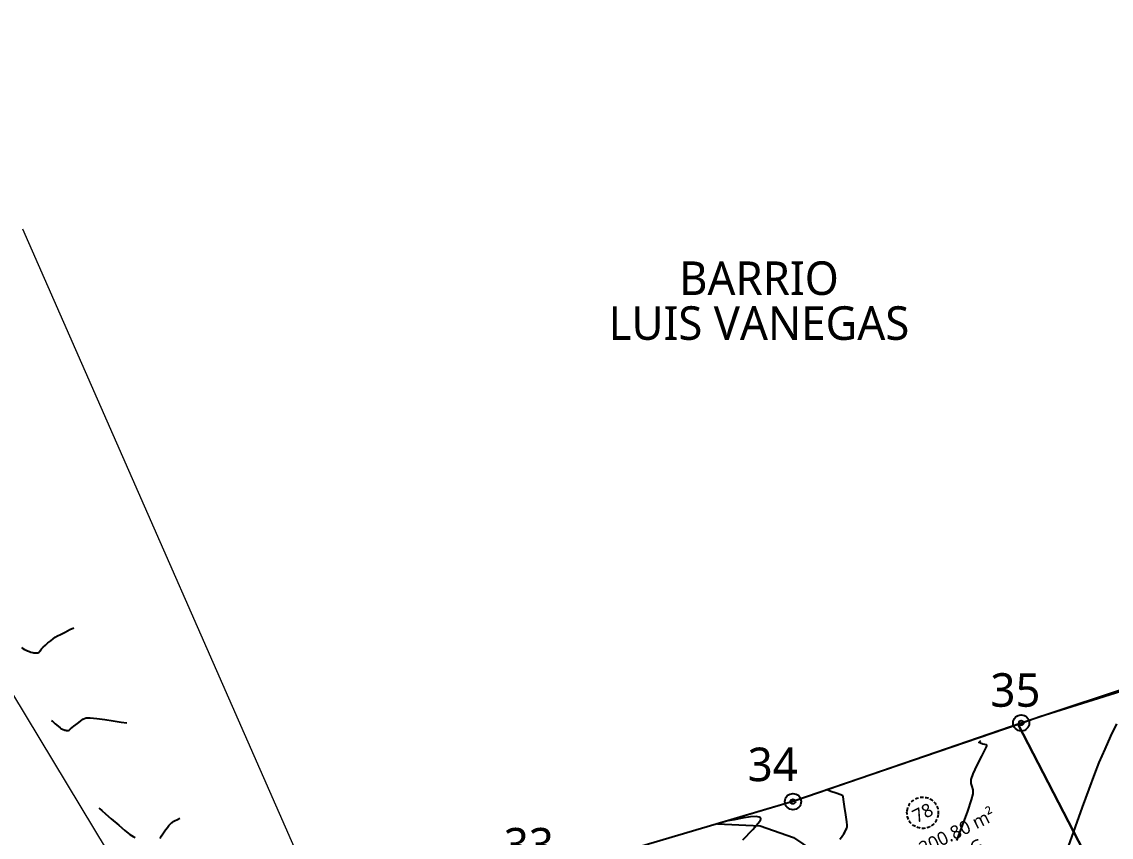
# Model space of a CAD drawing. Header units: millimetres. Extents: x 589115 to 589956, y 1306773 to 1307394.
# Drawn here: x 589231.4 to 589312.5, y 1307126.1 to 1307186.9 of the extents above; entities that cross this region are included whole.
import ezdxf
from ezdxf.enums import TextEntityAlignment as Align

# ---------------------------------------------------------------- set-up
doc = ezdxf.new("R2010")
doc.units = ezdxf.units.MM
doc.linetypes.add('DASHDOT', pattern=[1, 0.5, -0.25, 0, -0.25])
doc.linetypes.add('DASHED2', pattern=[0.375, 0.25, -0.125])
for name, color, linetype in [('0_BLOQUES CARRETERA', 7, 'Continuous'), ('_BREAKLINES CORRIDOR', 7, 'Continuous'), ('C-PROP-LINE', 230, 'Continuous'), ('C-PROP-TEXT', 255, 'Continuous'), ('C-ROAD-MARK', 212, 'Continuous'), ('C-TOPO-MAJR', 9, 'Continuous'), ('C-TOPO-MINR', 8, 'Continuous'), ('CERCO', 6, 'Continuous'), ('CIRCULO', 1, 'Continuous'), ('Perimetro', 7, 'Continuous'), ('Plano', 7, 'Continuous')]:
    doc.layers.add(name, color=color, linetype=linetype)
doc.layers.add('_BLOQUES', color=9, linetype='Continuous', lineweight=20)
doc.layers.add('_TEXTO', color=3, linetype='Continuous', lineweight=25)
doc.styles.add('ST - ETIQUETAS', font='', dxfattribs={"height": 2.5})
doc.styles.get('ST - ETIQUETAS').set_extended_font_data('Roboto Thin')

# ---------------------------------------------------------------- blocks, each defined once
blk = doc.blocks.new('POINT INTERS')
at = {"layer": '0_BLOQUES CARRETERA', "linetype": 'DASHDOT', "lineweight": 5}
h = blk.add_hatch(color=244, dxfattribs=at)
h.dxf.hatch_style = 1
h.set_gradient(color1=(153, 27, 30), color2=(248, 153, 30), name='INVSPHERICAL')
h.paths.add_polyline_path([(0.6, 0, 1), (-0.6, 0, 1)])
blk.add_circle((0, 0), 0.574, dxfattribs=at)

msp = doc.modelspace()

# ---------------------------------------------------------------- linework, layer by layer
msp.add_lwpolyline([(589317.547, 1306992.44), (589307.121, 1307013.797), (589299.419, 1307029.249), (589289.915, 1307048.076), (589283.553, 1307060.556), (589278.888, 1307069.414), (589275.411, 1307076.883), (589274.697, 1307078.46), (589272.2, 1307083.853), (589265.987, 1307095.581), (589260.586, 1307106.442), (589254.964, 1307117.894), (589269.65, 1307123.164), (589289.021, 1307128.905), (589305.778, 1307134.656), (589344.276, 1307147.475), (589389.903, 1307162.913), (589405.968, 1307169.818), (589428.594, 1307178.953), (589466.603, 1307194.27)])
at = {"layer": '_BLOQUES', "flags": 128}
msp.add_lwpolyline([(589332.078, 1307083.28), (589305.547, 1307134.548), (589288.789, 1307128.797), (589283.168, 1307127.131), (589286.343, 1307126.992), (589288.827, 1307126.129), (589290.998, 1307124.646), (589292.71, 1307122.65), (589293.751, 1307120.539), (589294.239, 1307118.519), (589294.274, 1307115.803), (589294.322, 1307113.868), (589294.627, 1307111.566), (589295.139, 1307109.501), (589295.718, 1307107.858), (589299.881, 1307099.326), (589304.065, 1307090.883), (589312.399, 1307074.065), (589332.078, 1307083.28)], dxfattribs=at)
at = {"layer": '_BREAKLINES CORRIDOR', "flags": 128}
msp.add_lwpolyline([(589283.168, 1307127.131), (589286.343, 1307126.992), (589288.827, 1307126.129), (589290.998, 1307124.646), (589292.71, 1307122.65), (589293.751, 1307120.539), (589294.239, 1307118.519), (589294.274, 1307115.803), (589294.322, 1307113.868), (589294.627, 1307111.566), (589295.139, 1307109.501), (589295.718, 1307107.858), (589299.881, 1307099.326), (589312.399, 1307074.065), (589312.842, 1307074.272)], dxfattribs=at)
at = {"layer": 'C-PROP-LINE', "color": 4, "linetype": 'Continuous', "lineweight": 25}
for points in [[(589325.964, 1307141.007, 0), (589307.153, 1307135.099, 0), (589305.547, 1307134.548, 0), (589310.425, 1307125.121, 0), (589312.518, 1307121.078, 0)], [(589305.547, 1307134.548, 0), (589288.79, 1307128.797, 0), (589283.168, 1307127.131, 0), (589286.343, 1307126.992, 0), (589288.827, 1307126.129, 0), (589290.998, 1307124.646, 0), (589292.71, 1307122.65, 0), (589293.751, 1307120.539, 0), (589294.239, 1307118.519, 0), (589310.425, 1307125.121, 0), (589305.547, 1307134.548, 0)], [(589312.518, 1307121.078, 0), (589310.425, 1307125.121, 0), (589305.547, 1307134.548, 0), (589288.789, 1307128.797, 0), (589283.168, 1307127.131, 0), (589286.343, 1307126.992, 0), (589288.827, 1307126.129, 0), (589290.998, 1307124.646, 0), (589292.71, 1307122.65, 0), (589293.751, 1307120.539, 0), (589294.239, 1307118.519, 0), (589294.274, 1307115.803, 0), (589294.322, 1307113.868, 0), (589294.627, 1307111.566, 0), (589295.139, 1307109.501, 0), (589295.718, 1307107.858, 0), (589299.881, 1307099.326, 0), (589304.065, 1307090.883, 0), (589308.271, 1307082.395, 0), (589312.399, 1307074.065, 0), (589332.078, 1307083.28, 0)]]:
    msp.add_polyline3d(points, dxfattribs=at)
at = {"layer": 'C-PROP-TEXT', "color": 12, "linetype": 'DASHED2', "lineweight": 25, "extrusion": (0, 0, -1)}
for start, end in [(7.1972, 187.1972), (187.1972, 7.1972)]:
    msp.add_arc((-589298.44, 1307127.965), 1.165, start, end, dxfattribs=at)
at = {"layer": 'C-TOPO-MAJR', "color": 40, "linetype": 'Continuous', "lineweight": -3}
for points, elevation in [([(589233.604, 1307134.834), (589233.636, 1307134.807), (589233.722, 1307134.733), (589233.884, 1307134.594), (589234.099, 1307134.41), (589234.241, 1307134.289), (589234.296, 1307134.253), (589234.352, 1307134.219), (589234.412, 1307134.19), (589234.473, 1307134.162), (589234.535, 1307134.14), (589234.594, 1307134.12), (589234.657, 1307134.106), (589234.709, 1307134.095), (589234.76, 1307134.09), (589234.848, 1307134.095), (589234.907, 1307134.122), (589235.011, 1307134.209), (589235.251, 1307134.404), (589235.537, 1307134.621), (589235.76, 1307134.798), (589235.943, 1307134.936), (589236.19, 1307135.029), (589236.476, 1307135.032), (589236.964, 1307134.982), (589237.566, 1307134.901), (589238.199, 1307134.806), (589238.775, 1307134.719), (589239.21, 1307134.658)], 459), ([(589300.995, 1307125.899), (589301.41, 1307127.02), (589301.795, 1307128.085), (589302.082, 1307128.926), (589302.206, 1307129.375), (589302.193, 1307129.672), (589302.124, 1307129.91), (589302.058, 1307130.146), (589302.055, 1307130.439), (589302.206, 1307130.868), (589302.505, 1307131.502), (589302.846, 1307132.175), (589303.077, 1307132.63), (589303.189, 1307132.866), (589303.222, 1307132.954), (589303.223, 1307132.973), (589303.21, 1307132.995), (589303.168, 1307133.024), (589303.075, 1307133.047), (589302.927, 1307133.081), (589302.736, 1307133.146), (589302.633, 1307133.189), (589302.67, 1307133.247), (589302.716, 1307133.3), (589302.78, 1307133.357)], 460), ([(589285.048, 1307125.943), (589285.794, 1307126.72), (589286.195, 1307127.18), (589286.363, 1307127.413), (589286.404, 1307127.51), (589286.401, 1307127.539), (589286.372, 1307127.584), (589286.273, 1307127.648), (589286.04, 1307127.69), (589285.616, 1307127.666), (589284.996, 1307127.561), (589284.399, 1307127.436), (589283.953, 1307127.364)], 460.5)]:
    msp.add_lwpolyline(points, dxfattribs=dict(at, elevation=elevation))
at = {"layer": 'C-TOPO-MINR', "color": 44, "linetype": 'Continuous', "lineweight": -3}
for points, elevation in [([(589231.361, 1307140.271), (589231.469, 1307140.197), (589231.583, 1307140.131), (589231.704, 1307140.07), (589231.824, 1307140.017), (589231.95, 1307139.97), (589232.068, 1307139.933), (589232.203, 1307139.902), (589232.296, 1307139.883), (589232.349, 1307139.877), (589232.399, 1307139.872), (589232.493, 1307139.872), (589232.574, 1307139.882), (589232.642, 1307139.903), (589232.693, 1307139.936), (589232.726, 1307139.981), (589232.758, 1307140.038), (589232.808, 1307140.106), (589232.863, 1307140.167), (589232.988, 1307140.3), (589233.143, 1307140.452), (589233.33, 1307140.614), (589233.539, 1307140.784), (589233.714, 1307140.919), (589233.874, 1307141.033), (589234.042, 1307141.136), (589234.257, 1307141.25), (589234.605, 1307141.425), (589234.975, 1307141.609), (589235.258, 1307141.751)], 459.25), ([(589309.301, 1307125.44), (589309.823, 1307126.921), (589310.343, 1307128.375), (589310.83, 1307129.715), (589311.255, 1307130.856), (589311.591, 1307131.709), (589312.014, 1307132.695), (589312.459, 1307133.676), (589312.895, 1307134.601)], 459.75), ([(589292.281, 1307126.002), (589292.397, 1307126.154), (589292.496, 1307126.291), (589292.571, 1307126.405), (589292.64, 1307126.523), (589292.732, 1307126.697), (589292.785, 1307126.822), (589292.81, 1307126.931), (589292.821, 1307127.041), (589292.79, 1307127.287), (589292.716, 1307127.816), (589292.627, 1307128.436), (589292.551, 1307128.951), (589292.52, 1307129.168), (589292.502, 1307129.234), (589292.352, 1307129.29), (589292.008, 1307129.415), (589291.615, 1307129.558), (589291.321, 1307129.666)], 460.25), ([(589237.121, 1307128.308), (589237.184, 1307128.254), (589237.337, 1307128.123), (589237.618, 1307127.88), (589238.052, 1307127.507), (589238.604, 1307127.031), (589239.059, 1307126.643), (589239.301, 1307126.443), (589239.433, 1307126.35), (589239.541, 1307126.282), (589239.682, 1307126.204), (589239.827, 1307126.127)], 458.75), ([(589241.685, 1307126.038), (589241.797, 1307126.238), (589241.94, 1307126.472), (589242.091, 1307126.689), (589242.231, 1307126.874), (589242.337, 1307127.005), (589242.468, 1307127.151), (589242.544, 1307127.229), (589242.6, 1307127.276), (589242.646, 1307127.306), (589242.756, 1307127.361), (589242.978, 1307127.473), (589243.162, 1307127.565)], 458.75)]:
    msp.add_lwpolyline(points, dxfattribs=dict(at, elevation=elevation))
at = {"layer": 'CERCO', "lineweight": 13, "elevation": -460.616}
msp.add_lwpolyline([(589212.515, 1307166.967), (589244.787, 1307113.428), (589247.579, 1307107.068), (589255.886, 1307090.363), (589257.978, 1307086.477), (589262.002, 1307078.821), (589269.499, 1307057.348), (589275.515, 1307044.106), (589277.061, 1307029.058), (589252.891, 1307009.627)], dxfattribs=at)
at = {"layer": 'CIRCULO'}
for centre, radius in [((589305.778, 1307134.656), 0.602), ((589305.778, 1307134.656), 0.177), ((589288.789, 1307128.797), 0.602), ((589288.789, 1307128.797), 0.177)]:
    msp.add_circle(centre, radius, dxfattribs=at)
at = {"layer": 'Plano', "lineweight": 13}
for points in [[(589254.964, 1307117.894), (589231.469, 1307171.433)], [(589212.515, 1307166.967), (589244.787, 1307113.428), (589247.579, 1307107.068), (589255.886, 1307090.363), (589257.978, 1307086.477), (589262.002, 1307078.821), (589269.499, 1307057.348), (589275.515, 1307044.106), (589277.061, 1307029.058), (589252.891, 1307009.627)]]:
    msp.add_lwpolyline(points, dxfattribs=at)

# ---------------------------------------------------------------- block references
at = {"layer": 'C-ROAD-MARK', "color": 18, "linetype": 'Continuous', "lineweight": 9, "xscale": 0.02615086839485391, "yscale": 0.02615086839485391, "zscale": 0.02615086839485391}
msp.add_blockref('POINT INTERS', (589279.886, 1307126.158), dxfattribs=at)

# ---------------------------------------------------------------- texts
at = {"layer": '_TEXTO', "style": 'ST - ETIQUETAS'}
for s, p in [('BARRIO', (589286.257, 1307166.537)), ('LUIS VANEGAS', (589286.257, 1307163.194))]:
    msp.add_text(s, height=2.5, dxfattribs=at).set_placement(p, align=Align.CENTER)
at = {"layer": 'C-PROP-TEXT', "color": 92, "linetype": 'Continuous', "lineweight": -3, "insert": (589299.078, 1307126.203), "char_height": 1, "attachment_point": 2, "rotation": 26, "style": 'ST - ETIQUETAS'}
msp.add_mtext('{\\fRoboto Thin|b1|i0|c0|p2;\\C18;\\c0;Area:\\C0; \\fRoboto Thin|b0|i0|c0|p2;\\C178;\\c4980736;200.80 m²\\PBloque - G}', dxfattribs=at)
at = {"layer": 'C-PROP-TEXT', "color": 2, "linetype": 'Continuous', "lineweight": -3, "insert": (589298.673, 1307127.507), "char_height": 1, "attachment_point": 8, "rotation": 27, "style": 'ST - ETIQUETAS'}
msp.add_mtext('{\\fRoboto Black|b0|i0|c0|p2;78}', dxfattribs=at)
at = {"layer": 'Perimetro', "color": 3, "style": 'ST - ETIQUETAS'}
for s, p in [('35', (589303.484, 1307135.862)), ('34', (589285.418, 1307130.319)), ('33', (589267.267, 1307124.334))]:
    msp.add_text(s, height=2.5, dxfattribs=at).set_placement(p)

doc.saveas('drawing.dxf')
